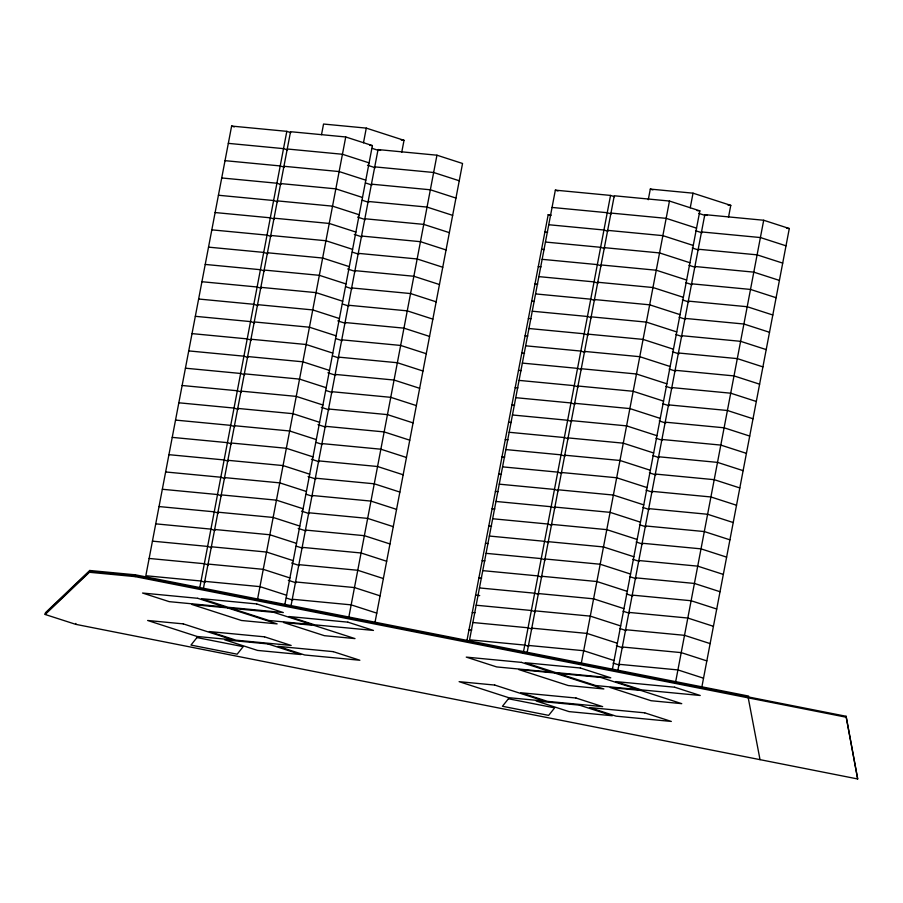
<?xml version="1.0" encoding="UTF-8"?>
<svg xmlns="http://www.w3.org/2000/svg" width="903" height="903" viewBox="0 0 903 903"><rect width="100%" height="100%" fill="white"/><g stroke="black" fill="none" stroke-linecap="round" stroke-linejoin="round"><path stroke-width="1.35" d="M45.319 613.577L89.578 571.373L135.281 575.719L846.077 716.271L857.681 778.962L75.671 624.323L45.15 614.48L45.489 612.685L89.747 570.482L135.45 574.827L748.587 696.066L748.248 697.861L760.021 759.649M75.671 624.323L75.841 623.431M45.15 614.48L89.408 572.276L89.747 570.482M89.408 572.276L135.111 576.622L135.45 574.827M290.811 132.639L286.815 131.341L231.619 126.07L145.834 575.742L201.03 581.013L205.037 582.3M199.766 587.661L286.815 131.341M203.243 589.343L290.54 131.703L345.736 136.974L372.397 145.586L284.84 604.558M321.513 134.682L323.545 124.038L366.279 128.113L404.025 140.315L401.733 152.28M257.671 598.61L345.736 136.974M363.491 142.753L366.279 128.113M290.992 605.89L378.041 149.571L436.95 155.203L462.55 163.477L374.993 622.449M348.885 616.839L436.95 155.203M466.975 640.43L548.189 214.711L550.932 214.97M614.503 196.696L610.541 195.42L555.345 190.149L469.571 639.809L524.767 645.081L528.729 646.367M523.243 653.072L610.541 195.42M527.217 652.09L614.266 195.77L669.462 201.042L699.848 210.862L612.29 669.845M648.275 199.732L650.307 189.088L693.03 193.174L730.775 205.365L728.495 217.341M581.408 662.689L669.462 201.042M690.242 207.803L693.03 193.174M617.754 670.952L704.803 214.632L763.701 220.253L789.301 228.527L701.755 687.51M675.636 681.889L763.701 220.253M857.681 778.962L846.077 716.271M401.271 140.044L404.025 140.315M369.632 145.327L372.397 145.586M228.324 143.363L283.519 148.634L287.515 149.932M287.244 148.995L342.44 154.266L369.101 162.879M374.745 166.874L433.643 172.496L459.255 180.769M728.021 205.105L730.775 205.365M225.016 160.666L280.212 165.938L284.219 167.224M283.937 166.287L339.133 171.559L365.794 180.171M697.093 210.602L699.848 210.862M371.449 184.167L430.347 189.788L455.947 198.062M786.502 228.256L789.301 228.527M552.049 207.442L607.245 212.713L611.207 214M610.97 213.074L666.166 218.345L696.552 228.154M221.72 177.959L276.916 183.23L280.912 184.517M280.641 183.58L335.837 188.851L362.498 197.475M701.496 231.924L760.405 237.545L786.005 245.819M368.142 201.459L427.051 207.08L452.651 215.354M548.753 224.734L603.949 230.005L607.911 231.292M607.674 230.367L662.87 235.638L693.256 245.458M218.424 195.251L273.62 200.522L277.616 201.821M277.345 200.884L332.541 206.155L359.202 214.767M544.893 232.003L547.636 232.263M698.2 249.217L757.098 254.849L782.709 263.112M364.846 218.752L423.744 224.384L449.355 232.658M545.446 242.038L600.642 247.309L604.604 248.585M604.367 247.659L659.562 252.93L689.948 262.75M215.117 212.544L270.313 217.815L274.32 219.113M274.049 218.176L329.245 223.447L355.895 232.06M541.586 249.296L544.328 249.555M694.904 266.509L753.802 272.142L779.413 280.415M361.55 236.044L420.448 241.677L446.059 249.95M542.15 259.33L597.346 264.602L601.308 265.877M601.071 264.951L656.267 270.223L686.652 280.043M211.821 229.847L267.017 235.119L271.013 236.405M270.742 235.469L325.938 240.74L352.599 249.352M538.29 266.588L541.032 266.859M691.608 283.813L750.506 289.434L776.106 297.708M358.254 253.348L417.152 258.969L442.752 267.243M538.854 276.623L594.05 281.894L598.012 283.17M597.775 282.255L652.971 287.526L683.357 297.335M208.525 247.14L263.721 252.411L267.717 253.698M267.446 252.761L322.642 258.032L349.303 266.645M534.994 283.892L537.736 284.152M688.3 301.105L747.21 306.727L772.81 315M354.947 270.64L413.856 276.262L439.456 284.535M535.547 293.915L590.743 299.186L594.716 300.473M594.479 299.548L649.675 304.819L680.061 314.639M205.229 264.432L260.425 269.704L264.421 270.99M264.15 270.053L319.346 275.325L346.007 283.948M531.686 301.184L534.429 301.444M685.005 318.398L743.903 324.019L769.514 332.293M351.651 287.933L410.549 293.554L436.16 301.828M532.251 311.208L587.447 316.479L591.409 317.766M591.172 316.84L646.367 322.111L676.753 331.932M201.922 281.725L257.118 286.996L261.125 288.294M260.843 287.357L316.039 292.628L342.7 301.241M528.39 318.477L531.133 318.736M681.709 335.69L740.607 341.323L766.207 349.596M348.355 305.225L407.253 310.858L432.853 319.131M528.955 328.511L584.151 333.783L588.113 335.058M587.876 334.133L643.071 339.404L673.457 349.224M198.626 299.017L253.822 304.288L257.818 305.586M257.547 304.65L312.743 309.921L339.404 318.533M525.094 335.769L527.837 336.029M678.401 352.983L737.311 358.615L762.911 366.889M345.048 322.529L403.957 328.15L429.557 336.424M525.659 345.804L580.855 351.075L584.817 352.351M584.58 351.425L639.775 356.696L670.161 366.516M195.33 316.321L250.526 321.592L254.522 322.879M254.251 321.942L309.447 327.213L336.108 335.826M521.799 353.062L524.541 353.333M675.105 370.286L734.004 375.908L759.615 384.181M341.752 339.821L400.65 345.443L426.261 353.716M522.352 363.096L577.548 368.368L581.509 369.654M581.272 368.729L636.468 374L666.854 383.809M192.023 333.613L247.219 338.885L251.226 340.171M250.955 339.235L306.151 344.506L332.801 353.118M518.491 370.365L521.234 370.625M671.809 387.579L730.708 393.2L756.319 401.474M338.456 357.114L397.354 362.735L422.965 371.009M519.056 380.389L574.252 385.66L578.213 386.947M577.976 386.021L633.172 391.292L663.558 401.113M188.727 350.906L243.923 356.177L247.919 357.464M247.648 356.538L302.844 361.81L329.505 370.422M515.195 387.658L517.938 387.918M668.513 404.871L727.412 410.493L753.012 418.766M335.16 374.406L394.058 380.039L419.658 388.301M515.76 397.681L570.956 402.952L574.918 404.239M574.68 403.314L629.876 408.585L660.262 418.405M185.431 368.198L240.627 373.47L244.623 374.768M244.352 373.831L299.548 379.102L326.209 387.714M511.899 404.95L514.642 405.21M665.206 422.164L724.116 427.796L749.716 436.07M331.852 391.699L390.762 397.331L416.362 405.605M512.452 414.985L567.648 420.256L571.622 421.532M571.385 420.606L626.58 425.877L656.966 435.697M182.135 385.491L237.331 390.762L241.327 392.06M241.056 391.123L296.252 396.394L322.913 405.007M508.592 422.243L511.335 422.502M661.91 439.468L720.808 445.089L746.42 453.362M328.557 409.003L387.455 414.624L413.066 422.897M509.157 432.277L564.352 437.549L568.314 438.824M568.077 437.899L623.273 443.17L653.659 452.99M178.828 402.794L234.024 408.066L238.031 409.352M237.749 408.416L292.944 413.687L319.606 422.299M505.296 439.547L508.039 439.806M658.614 456.76L717.513 462.381L743.113 470.655M325.261 426.295L384.159 431.916L409.759 440.19M505.861 449.57L561.056 454.841L565.018 456.128M564.781 455.202L619.977 460.474L650.363 470.282M175.532 420.087L230.728 425.358L234.724 426.645M234.453 425.708L289.649 430.979L316.31 439.603M502 456.839L504.743 457.099M655.307 474.052L714.217 479.674L739.817 487.947M321.953 443.587L380.863 449.209L406.463 457.482M502.565 466.862L557.761 472.134L561.722 473.42M561.485 472.495L616.681 477.766L647.067 487.586M172.236 437.379L227.432 442.651L231.428 443.949M231.157 443.012L286.353 448.283L313.014 456.895M498.704 474.131L501.447 474.391M652.011 491.345L710.909 496.966L736.521 505.24M318.657 460.88L377.556 466.512L403.167 474.786M499.257 484.166L554.453 489.437L558.415 490.713M558.178 489.787L613.374 495.058L643.76 504.879M168.929 454.672L224.125 459.943L228.132 461.241M227.861 460.304L283.057 465.576L309.706 474.188M495.397 491.424L498.14 491.683M648.715 508.637L707.613 514.27L733.225 522.544M315.361 478.172L374.26 483.805L399.871 492.079M495.961 501.458L551.157 506.73L555.119 508.005M554.882 507.08L610.078 512.351L640.464 522.171M165.633 471.964L220.829 477.236L224.824 478.534M224.554 477.597L279.749 482.868L306.41 491.48M492.101 508.716L494.844 508.987M645.419 525.941L704.317 531.562L729.917 539.836M312.066 495.476L370.964 501.097L396.564 509.371M492.666 518.751L547.861 524.022L551.823 525.298M551.586 524.372L606.782 529.643L637.168 539.463M162.337 489.268L217.533 494.539L221.528 495.826M221.258 494.889L276.453 500.16L303.115 508.773M488.805 526.02L491.548 526.28M642.112 543.234L701.021 548.855L726.622 557.128M308.758 512.769L367.668 518.39L393.268 526.663M489.358 536.043L544.554 541.315L548.527 542.601M548.29 541.676L603.486 546.947L633.872 556.756M159.041 506.56L214.237 511.832L218.233 513.118M217.962 512.182L273.157 517.453L299.819 526.077M485.498 543.313L488.241 543.572M638.816 560.526L697.714 566.147L723.326 574.421M305.462 530.061L364.361 535.682L389.972 543.956M486.062 553.336L541.258 558.607L545.22 559.894M544.983 558.968L600.179 564.24L630.565 574.06M155.734 523.853L210.93 529.124L214.937 530.422M214.654 529.485L269.85 534.757L296.511 543.369M482.202 560.605L484.945 560.865M635.52 577.818L694.418 583.451L720.03 591.725M302.166 547.353L361.065 552.986L386.665 561.26M482.766 570.64L537.962 575.911L541.924 577.186M541.687 576.261L596.883 581.532L627.269 591.352M152.438 541.145L207.634 546.417L211.629 547.715M211.358 546.778L266.554 552.049L293.215 560.661M478.906 577.897L481.649 578.157M632.213 595.111L691.122 600.743L716.722 609.017M298.859 564.657L357.769 570.278L383.369 578.552M479.47 587.932L534.666 593.203L538.628 594.479M538.391 593.553L593.587 598.824L623.973 608.645M149.142 558.449L204.338 563.72L208.333 565.007M208.062 564.07L263.258 569.341L289.919 577.954M475.61 595.19L479.719 595.585M628.917 612.415L687.815 618.036L713.426 626.31M295.563 581.95L354.461 587.571L380.073 595.845M476.163 605.224L531.359 610.496L535.321 611.771M535.084 610.857L590.28 616.128L620.666 625.937M204.767 581.363L259.962 586.634L286.612 595.246M472.303 612.494L475.046 612.753M625.621 629.707L684.519 635.328L710.13 643.602M292.267 599.242L351.165 604.863L376.777 613.137M472.867 622.517L528.063 627.788L532.025 629.075M531.788 628.149L586.984 633.421L617.37 643.241M469.007 629.786L471.75 630.046M622.325 647L681.223 652.621L706.823 660.894M528.492 645.442L583.688 650.713L614.074 660.533M619.018 664.292L677.927 669.924L703.527 678.198M135.111 576.622L845.908 717.163M650.307 189.088L652.903 189.935M704.803 214.632L707.365 215.456M698.843 213.413L705.356 215.512M695.547 230.705L702.049 232.805M555.345 190.149L557.986 191.007M692.251 247.998L698.753 250.097M378.041 149.571L380.603 150.406M372.092 148.352L378.594 150.462M548.189 214.711L550.864 215.569M688.944 265.29L695.457 267.39M367.487 165.226L375.298 167.755M231.619 126.07L234.283 126.939M685.648 282.583L692.161 284.693M365.489 182.948L372.002 185.047M682.352 299.886L688.854 301.986M362.193 200.24L368.695 202.34M679.045 317.179L685.558 319.278M357.588 217.115L365.399 219.632M675.749 334.471L682.262 336.571M354.292 234.408L362.103 236.936M672.453 351.764L678.954 353.874M352.294 252.118L358.807 254.228M669.157 369.056L675.658 371.167M347.689 268.992L355.5 271.521M665.85 386.36L672.363 388.459M345.691 286.714L352.204 288.813M662.554 403.652L669.067 405.752M342.395 304.006L348.908 306.106M659.258 420.945L665.759 423.044M337.801 320.881L345.601 323.409M655.95 438.237L662.463 440.348M335.803 338.602L342.305 340.702M652.655 455.541L659.167 457.64M332.496 355.895L339.009 357.994M649.359 472.833L655.86 474.933M327.902 372.77L335.713 375.287M646.063 490.126L652.564 492.225M325.904 390.48L332.406 392.579M642.755 507.418L649.268 509.518M321.299 407.355L329.11 409.883M639.459 524.711L645.972 526.821M318.003 424.647L325.814 427.175M636.163 542.014L642.665 544.114M316.005 442.368L322.506 444.468M632.856 559.307L639.369 561.406M311.4 459.243L319.21 461.76M629.56 576.599L636.073 578.699M308.104 476.536L315.915 479.064M626.264 593.892L632.766 596.003M306.106 494.246L312.619 496.357M622.968 611.184L629.47 613.295M301.5 511.121L309.311 513.649M619.661 628.488L626.174 630.587M298.204 528.424L306.015 530.941M616.365 645.78L622.878 647.88M296.207 546.134L302.719 548.234M613.069 663.073L619.571 665.172M291.613 563.009L299.412 565.538M288.305 580.302L296.116 582.83M286.307 598.023L292.82 600.123M196.956 637.563L190.962 645.081L237.173 654.19L243.167 646.672L196.956 637.563M508.434 698.764L502.44 706.27L548.652 715.379L554.645 707.873L508.434 698.764M197.734 598.305L142.539 593.034L169.2 601.646L224.395 606.918L197.734 598.305M256.655 603.926L201.459 598.666L228.12 607.279L283.316 612.55L256.655 603.926M227.601 607.9L191.955 604.491L241.485 620.496L277.131 623.894L227.601 607.9M273.902 612.369L231.168 608.295L268.913 620.485L311.648 624.571L273.902 612.369M347.869 622.156L288.971 616.535L314.571 624.808L373.47 630.429L347.869 622.156M314.12 625.395L283.486 622.472L324.369 635.678L355.003 638.602L314.12 625.395M183.275 623.883L147.629 620.474L197.147 636.48L232.805 639.877L183.275 623.883M264.523 636.829L209.315 631.558L235.976 640.171L291.172 645.442L264.523 636.829M521.46 662.384L466.264 657.113L496.65 666.922L551.846 672.193L521.46 662.384M580.392 668.006L525.196 662.734L555.582 672.554L610.778 677.826L580.392 668.006M267.943 643.929L224.723 639.809L257.558 650.42L300.778 654.54L267.943 643.929M333.196 651.639L278 646.367L304.661 654.98L359.857 660.251L333.196 651.639M554.363 672.949L518.717 669.541L568.235 685.546L603.881 688.955L554.363 672.949M600.653 677.419L557.93 673.345L595.675 685.535L638.398 689.621L600.653 677.419M674.62 687.217L615.722 681.584L641.322 689.858L700.231 695.491L674.62 687.217M640.87 690.445L610.236 687.522L651.119 700.728L681.754 703.663L640.87 690.445M494.754 685.072L459.108 681.663L508.637 697.669L544.283 701.078L494.754 685.072M576.001 698.019L520.805 692.748L547.455 701.36L602.662 706.631L576.001 698.019M579.421 705.13L536.201 700.999L569.037 711.609L612.257 715.74L579.421 705.13M644.686 712.828L589.478 707.557L616.139 716.169L671.335 721.441L644.686 712.828"/></g></svg>
